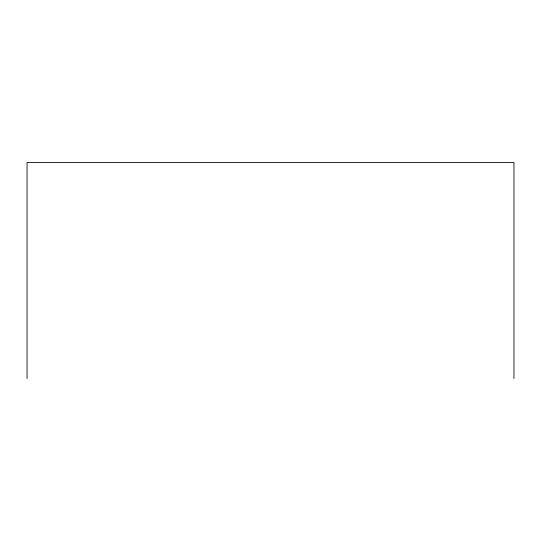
<?xml version="1.0" encoding="UTF-8"?>
<svg xmlns="http://www.w3.org/2000/svg" width="541" height="541" viewBox="0 0 541 541"><rect width="100%" height="100%" fill="white"/><g stroke="black" fill="none" stroke-linecap="round" stroke-linejoin="round"><path stroke-width="0.81" d="M513.95 378.544L513.95 162.456L27.05 162.456L27.05 378.544"/></g></svg>
